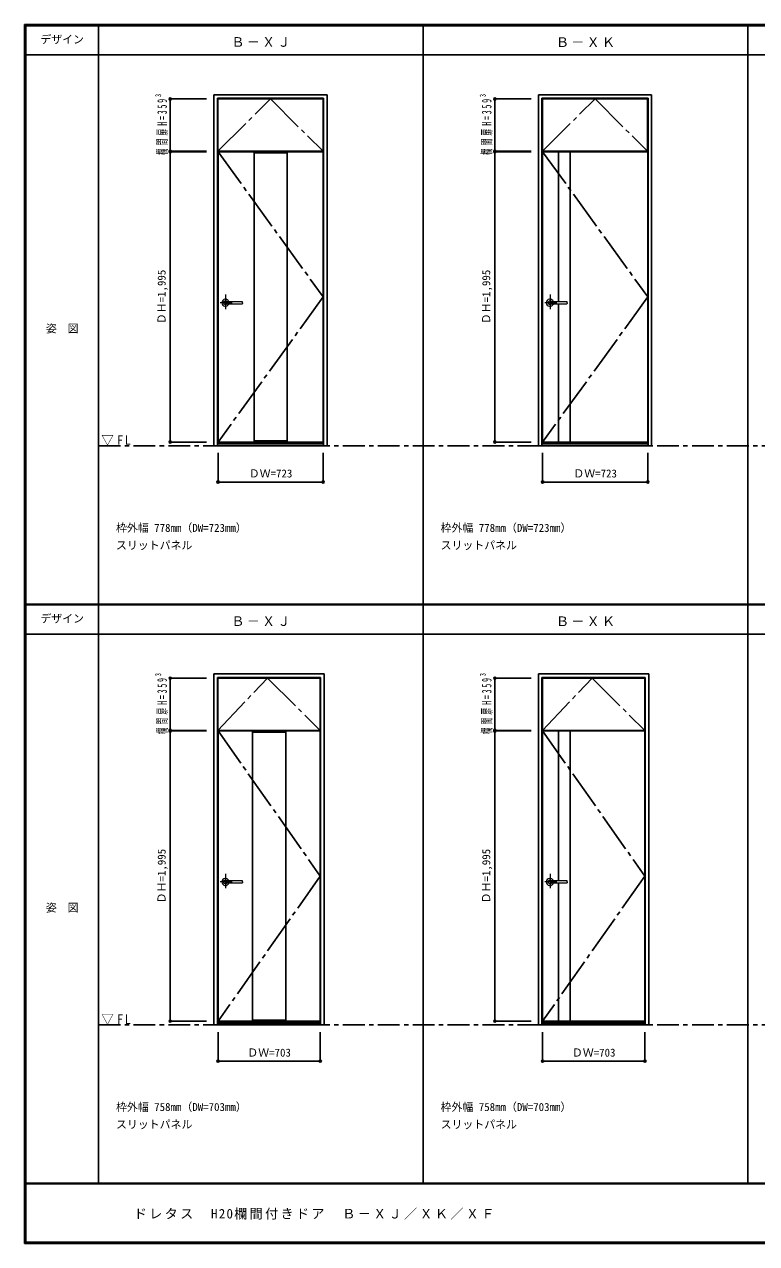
# Model space of a CAD drawing. Units: millimetres, scale not verified. Extents: x -6000 to 5700, y -4307 to 4260.
# Drawn here: x -6000 to -966, y -4205 to 4175 of the extents above; entities that cross this region are included whole.
import ezdxf
from ezdxf.enums import TextEntityAlignment as Align

# ---------------------------------------------------------------- set-up
doc = ezdxf.new("R2010")
doc.units = ezdxf.units.MM
doc.header["$LTSCALE"] = 30
doc.header["$PDMODE"] = 32
doc.header["$PDSIZE"] = 15
doc.linetypes.add('CHAIN1', pattern=[8, 5, -1, 1, -1])
doc.linetypes.add('CHAIN2', pattern=[12, 9, -1, 1, -1])
for name, color, linetype in [('0-1_通り芯', 7, 'CHAIN1'), ('0-2_扉', 3, 'Continuous'), ('0-3_仕上げ', 3, 'Continuous'), ('0-4_枠', 3, 'Continuous'), ('0-7', 7, 'CHAIN2'), ('0-A_文字', 7, 'Continuous'), ('0-B_寸法', 7, 'Continuous'), ('F-1_枠', 6, 'Continuous'), ('F-A_文字', 7, 'Continuous')]:
    doc.layers.add(name, color=color, linetype=linetype)
doc.layers.add('0-5_レバー', color=7, linetype='Continuous', lineweight=18)
doc.styles.add('ＭＳ ゴシック', font='')
doc.styles.get('ＭＳ ゴシック').set_extended_font_data('MS Gothic')

msp = doc.modelspace()

# ---------------------------------------------------------------- linework, layer by layer
at = {"layer": '0-1_通り芯'}
for p, q in [((-5490, 1279.25), (1204.8, 1279.25)), ((-5490, -2701.25), (1204.8, -2701.25))]:
    msp.add_line(p, q, dxfattribs=at)
at = {"layer": '0-2_扉'}
for p, q in [((-4669.9, 3662.25), (-3946.9, 3662.25)), ((-4669.9, 3303.25), (-4669.9, 3662.25)), ((-3946.9, 3303.25), (-3946.9, 3662.25)), ((-2438.3, 3662.25), (-1715.3, 3662.25)), ((-2438.3, 3303.25), (-2438.3, 3662.25)), ((-1715.3, 3303.25), (-1715.3, 3662.25)), ((-4669.9, 3303.25), (-3946.9, 3303.25)), ((-4668.4, 3299.25), (-3945.4, 3299.25)), ((-4668.4, 1304.25), (-4668.4, 3299.25)), ((-3945.4, 1304.25), (-3945.4, 3299.25)), ((-2438.3, 3303.25), (-1715.3, 3303.25)), ((-2436.8, 3299.25), (-1713.8, 3299.25)), ((-2436.8, 1304.25), (-2436.8, 3299.25)), ((-1713.8, 1304.25), (-1713.8, 3299.25)), ((-4668.4, 1304.25), (-3945.4, 1304.25)), ((-2436.8, 1304.25), (-1713.8, 1304.25)), ((-4669.9, -318.25), (-3966.9, -318.25)), ((-4669.9, -677.25), (-4669.9, -318.25)), ((-3966.9, -677.25), (-3966.9, -318.25)), ((-2438.3, -318.25), (-1735.3, -318.25)), ((-2438.3, -677.25), (-2438.3, -318.25)), ((-1735.3, -677.25), (-1735.3, -318.25)), ((-4669.9, -677.25), (-3966.9, -677.25)), ((-4668.4, -681.25), (-3965.4, -681.25)), ((-4668.4, -2676.25), (-4668.4, -681.25)), ((-3965.4, -2676.25), (-3965.4, -681.25)), ((-2438.3, -677.25), (-1735.3, -677.25)), ((-2436.8, -681.25), (-1733.8, -681.25)), ((-2436.8, -2676.25), (-2436.8, -681.25)), ((-1733.8, -2676.25), (-1733.8, -681.25)), ((-4668.4, -2676.25), (-3965.4, -2676.25)), ((-2436.8, -2676.25), (-1733.8, -2676.25))]:
    msp.add_line(p, q, dxfattribs=at)
at = {"layer": '0-3_仕上げ'}
for p, q in [((-4420.9, 3299.25), (-4420.9, 1304.25)), ((-4192.9, 3299.25), (-4192.9, 1304.25)), ((-2326.8, 2268.75), (-2326.8, 3299.25)), ((-2246.8, 1304.25), (-2246.8, 3299.25)), ((-2326.8, 1304.25), (-2326.8, 2254.75)), ((-4430.9, -681.25), (-4430.9, -2676.25)), ((-4202.9, -681.25), (-4202.9, -2676.25)), ((-2326.8, -1711.75), (-2326.8, -681.25)), ((-2246.8, -2676.25), (-2246.8, -681.25)), ((-2326.8, -2676.25), (-2326.8, -1725.75))]:
    msp.add_line(p, q, dxfattribs=at)
at = {"layer": '0-3_仕上げ', "color": 7}
for p, q in [((-4420.9, 3291.25), (-4192.9, 3291.25)), ((-4420.9, 1312.25), (-4192.9, 1312.25)), ((-4430.9, -689.25), (-4202.9, -689.25)), ((-4430.9, -2668.25), (-4202.9, -2668.25))]:
    msp.add_line(p, q, dxfattribs=at)
at = {"layer": '0-4_枠'}
for p, q in [((-4697.4, 3691.25), (-3919.4, 3691.25)), ((-4697.4, 1279.25), (-4697.4, 3691.25)), ((-3919.4, 1279.25), (-3919.4, 3691.25)), ((-2465.8, 3691.25), (-1687.8, 3691.25)), ((-2465.8, 1279.25), (-2465.8, 3691.25)), ((-1687.8, 1279.25), (-1687.8, 3691.25)), ((-4673.4, 3667.25), (-3943.4, 3667.25)), ((-4673.4, 1279.25), (-4673.4, 3667.25)), ((-3943.4, 1279.25), (-3943.4, 3667.25)), ((-2441.8, 3667.25), (-1711.8, 3667.25)), ((-2441.8, 1279.25), (-2441.8, 3667.25)), ((-1711.8, 1279.25), (-1711.8, 3667.25)), ((-4697.4, 1279.25), (-3919.4, 1279.25)), ((-4673.4, 1294.25), (-3943.4, 1294.25)), ((-4673.4, 1291.25), (-3943.4, 1291.25)), ((-2465.8, 1279.25), (-1687.8, 1279.25)), ((-2441.8, 1294.25), (-1711.8, 1294.25)), ((-2441.8, 1291.25), (-1711.8, 1291.25)), ((-4697.4, -289.25), (-3939.4, -289.25)), ((-4697.4, -2701.25), (-4697.4, -289.25)), ((-4673.4, -313.25), (-3963.4, -313.25)), ((-4673.4, -2701.25), (-4673.4, -313.25)), ((-3963.4, -2701.25), (-3963.4, -313.25)), ((-3939.4, -2701.25), (-3939.4, -289.25)), ((-2465.8, -289.25), (-1707.8, -289.25)), ((-2465.8, -2701.25), (-2465.8, -289.25)), ((-2441.8, -313.25), (-1731.8, -313.25)), ((-2441.8, -2701.25), (-2441.8, -313.25)), ((-1731.8, -2701.25), (-1731.8, -313.25)), ((-1707.8, -2701.25), (-1707.8, -289.25)), ((-4697.4, -2701.25), (-3939.4, -2701.25)), ((-4673.4, -2686.25), (-3963.4, -2686.25)), ((-4673.4, -2689.25), (-3963.4, -2689.25)), ((-2465.8, -2701.25), (-1707.8, -2701.25)), ((-2441.8, -2686.25), (-1731.8, -2686.25)), ((-2441.8, -2689.25), (-1731.8, -2689.25))]:
    msp.add_line(p, q, dxfattribs=at)
at = {"layer": '0-5_レバー', "color": 4, "linetype": 'CHAIN1'}
for p, q in [((-4617.9, 2318.21), (-4617.9, 2218.36)), ((-2386.3, 2318.21), (-2386.3, 2218.36)), ((-4571.1, 2261.75), (-4654.12, 2261.75)), ((-2339.5, 2261.75), (-2422.52, 2261.75)), ((-4617.9, -1662.29), (-4617.9, -1762.14)), ((-2386.3, -1662.29), (-2386.3, -1762.14)), ((-4571.1, -1718.75), (-4654.12, -1718.75)), ((-2339.5, -1718.75), (-2422.52, -1718.75))]:
    msp.add_line(p, q, dxfattribs=at)
at = {"layer": '0-5_レバー'}
for p, q in [((-4500.9, 2261.75), (-4500.9, 2267.24)), ((-2269.3, 2261.75), (-2269.3, 2267.24)), ((-4500.9, 2261.75), (-4500.9, 2256.25)), ((-2269.3, 2261.75), (-2269.3, 2256.25)), ((-4500.9, -1718.75), (-4500.9, -1713.26)), ((-4500.9, -1718.75), (-4500.9, -1724.25)), ((-2269.3, -1718.75), (-2269.3, -1713.26)), ((-2269.3, -1718.75), (-2269.3, -1724.25))]:
    msp.add_line(p, q, dxfattribs=at)
for points in [[(-4607.95, 2268.74), (-4608.71, 2269.53), (-4610.68, 2270.9), (-4612.93, 2271.91), (-4615.36, 2272.54), (-4617.9, 2272.75), (-4620.44, 2272.54), (-4622.88, 2271.91), (-4625.12, 2270.9), (-4627.09, 2269.53), (-4628.71, 2267.86), (-4629.91, 2265.96), (-4630.65, 2263.9), (-4630.9, 2261.75), (-4630.65, 2259.6), (-4629.91, 2257.54), (-4628.71, 2255.64), (-4627.09, 2253.97), (-4625.12, 2252.6), (-4622.88, 2251.59), (-4620.44, 2250.96), (-4617.9, 2250.75), (-4615.36, 2250.96), (-4612.93, 2251.59), (-4610.68, 2252.6), (-4608.71, 2253.97), (-4607.95, 2254.76)], [(-4502.4, 2268.75), (-4512.13, 2268.75), (-4522.31, 2268.75), (-4531.91, 2268.75), (-4540.9, 2268.75), (-4549.31, 2268.75), (-4557.12, 2268.75), (-4563.94, 2268.75), (-4570.24, 2268.75), (-4576.01, 2268.75), (-4581.25, 2268.75), (-4586.04, 2268.75), (-4590.7, 2268.75), (-4594.9, 2268.75), (-4598.65, 2268.75), (-4600.65, 2268.75), (-4602.5, 2268.75), (-4604.51, 2268.74), (-4606.92, 2268.74), (-4608.41, 2268.74), (-4609.95, 2268.74), (-4611.47, 2268.74), (-4612.57, 2268.74), (-4613.03, 2268.74), (-4613.03, 2268.73)], [(-4502.4, 2268.75), (-4511.48, 2268.75), (-4511.88, 2268.75)], [(-2376.35, 2268.74), (-2377.11, 2269.53), (-2379.08, 2270.9), (-2381.33, 2271.91), (-2383.76, 2272.54), (-2386.3, 2272.75), (-2388.84, 2272.54), (-2391.28, 2271.91), (-2393.52, 2270.9), (-2395.49, 2269.53), (-2397.11, 2267.86), (-2398.31, 2265.96), (-2399.05, 2263.9), (-2399.3, 2261.75), (-2399.05, 2259.6), (-2398.31, 2257.54), (-2397.11, 2255.64), (-2395.49, 2253.97), (-2393.52, 2252.6), (-2391.28, 2251.59), (-2388.84, 2250.96), (-2386.3, 2250.75), (-2383.76, 2250.96), (-2381.33, 2251.59), (-2379.08, 2252.6), (-2377.11, 2253.97), (-2376.35, 2254.76)], [(-2270.8, 2268.75), (-2280.53, 2268.75), (-2290.71, 2268.75), (-2300.31, 2268.75), (-2309.3, 2268.75), (-2317.71, 2268.75), (-2325.52, 2268.75), (-2332.34, 2268.75), (-2338.64, 2268.75), (-2344.41, 2268.75), (-2349.65, 2268.75), (-2354.44, 2268.75), (-2359.1, 2268.75), (-2363.3, 2268.75), (-2367.05, 2268.75), (-2369.05, 2268.75), (-2370.9, 2268.75), (-2372.91, 2268.74), (-2375.32, 2268.74), (-2376.81, 2268.74), (-2378.35, 2268.74), (-2379.87, 2268.74), (-2380.97, 2268.74), (-2381.43, 2268.74), (-2381.43, 2268.73)], [(-2270.8, 2268.75), (-2279.88, 2268.75), (-2280.28, 2268.75)], [(-4612.88, 2254.76), (-4612.75, 2254.76), (-4612.31, 2254.76), (-4611.59, 2254.76), (-4610.57, 2254.76), (-4609.31, 2254.76), (-4607.96, 2254.76), (-4605.1, 2254.76), (-4602.12, 2254.75), (-4599.1, 2254.75), (-4596.06, 2254.75), (-4593, 2254.75), (-4589.91, 2254.75), (-4585.91, 2254.75), (-4581.5, 2254.75), (-4576.53, 2254.75), (-4571, 2254.75), (-4564.91, 2254.75), (-4558.26, 2254.75), (-4551.05, 2254.75), (-4542.46, 2254.75), (-4533.2, 2254.75), (-4523.27, 2254.75), (-4512.65, 2254.75), (-4502.4, 2254.75)], [(-2381.28, 2254.76), (-2381.15, 2254.76), (-2380.71, 2254.76), (-2379.99, 2254.76), (-2378.97, 2254.76), (-2377.71, 2254.76), (-2376.36, 2254.76), (-2373.5, 2254.76), (-2370.52, 2254.75), (-2367.5, 2254.75), (-2364.46, 2254.75), (-2361.4, 2254.75), (-2358.31, 2254.75), (-2354.31, 2254.75), (-2349.9, 2254.75), (-2344.93, 2254.75), (-2339.4, 2254.75), (-2333.31, 2254.75), (-2326.66, 2254.75), (-2319.45, 2254.75), (-2310.87, 2254.75), (-2301.6, 2254.75), (-2291.67, 2254.75), (-2281.05, 2254.75), (-2270.8, 2254.75)], [(-4607.95, -1711.76), (-4608.71, -1710.97), (-4610.68, -1709.6), (-4612.93, -1708.59), (-4615.36, -1707.96), (-4617.9, -1707.75), (-4620.44, -1707.96), (-4622.88, -1708.59), (-4625.12, -1709.6), (-4627.09, -1710.97), (-4628.71, -1712.64), (-4629.91, -1714.54), (-4630.65, -1716.6), (-4630.9, -1718.75), (-4630.65, -1720.9), (-4629.91, -1722.96), (-4628.71, -1724.86), (-4627.09, -1726.53), (-4625.12, -1727.9), (-4622.88, -1728.91), (-4620.44, -1729.54), (-4617.9, -1729.75), (-4615.36, -1729.54), (-4612.93, -1728.91), (-4610.68, -1727.9), (-4608.71, -1726.53), (-4607.95, -1725.74)], [(-4502.4, -1711.75), (-4512.13, -1711.75), (-4522.31, -1711.75), (-4531.91, -1711.75), (-4540.9, -1711.75), (-4549.31, -1711.75), (-4557.12, -1711.75), (-4563.94, -1711.75), (-4570.24, -1711.75), (-4576.01, -1711.75), (-4581.25, -1711.75), (-4586.04, -1711.75), (-4590.7, -1711.75), (-4594.9, -1711.75), (-4598.65, -1711.75), (-4600.65, -1711.75), (-4602.5, -1711.75), (-4604.51, -1711.76), (-4606.92, -1711.76), (-4608.41, -1711.76), (-4609.95, -1711.76), (-4611.47, -1711.76), (-4612.57, -1711.76), (-4613.03, -1711.76), (-4613.03, -1711.77)], [(-4612.88, -1725.74), (-4612.75, -1725.74), (-4612.31, -1725.74), (-4611.59, -1725.74), (-4610.57, -1725.74), (-4609.31, -1725.74), (-4607.96, -1725.74), (-4605.1, -1725.74), (-4602.12, -1725.75), (-4599.1, -1725.75), (-4596.06, -1725.75), (-4593, -1725.75), (-4589.91, -1725.75), (-4585.91, -1725.75), (-4581.5, -1725.75), (-4576.53, -1725.75), (-4571, -1725.75), (-4564.91, -1725.75), (-4558.26, -1725.75), (-4551.05, -1725.75), (-4542.46, -1725.75), (-4533.2, -1725.75), (-4523.27, -1725.75), (-4512.65, -1725.75), (-4502.4, -1725.75)], [(-4502.4, -1711.75), (-4511.48, -1711.75), (-4511.88, -1711.75)], [(-2376.35, -1711.76), (-2377.11, -1710.97), (-2379.08, -1709.6), (-2381.33, -1708.59), (-2383.76, -1707.96), (-2386.3, -1707.75), (-2388.84, -1707.96), (-2391.28, -1708.59), (-2393.52, -1709.6), (-2395.49, -1710.97), (-2397.11, -1712.64), (-2398.31, -1714.54), (-2399.05, -1716.6), (-2399.3, -1718.75), (-2399.05, -1720.9), (-2398.31, -1722.96), (-2397.11, -1724.86), (-2395.49, -1726.53), (-2393.52, -1727.9), (-2391.28, -1728.91), (-2388.84, -1729.54), (-2386.3, -1729.75), (-2383.76, -1729.54), (-2381.33, -1728.91), (-2379.08, -1727.9), (-2377.11, -1726.53), (-2376.35, -1725.74)], [(-2270.8, -1711.75), (-2280.53, -1711.75), (-2290.71, -1711.75), (-2300.31, -1711.75), (-2309.3, -1711.75), (-2317.71, -1711.75), (-2325.52, -1711.75), (-2332.34, -1711.75), (-2338.64, -1711.75), (-2344.41, -1711.75), (-2349.65, -1711.75), (-2354.44, -1711.75), (-2359.1, -1711.75), (-2363.3, -1711.75), (-2367.05, -1711.75), (-2369.05, -1711.75), (-2370.9, -1711.75), (-2372.91, -1711.76), (-2375.32, -1711.76), (-2376.81, -1711.76), (-2378.35, -1711.76), (-2379.87, -1711.76), (-2380.97, -1711.76), (-2381.43, -1711.76), (-2381.43, -1711.77)], [(-2381.28, -1725.74), (-2381.15, -1725.74), (-2380.71, -1725.74), (-2379.99, -1725.74), (-2378.97, -1725.74), (-2377.71, -1725.74), (-2376.36, -1725.74), (-2373.5, -1725.74), (-2370.52, -1725.75), (-2367.5, -1725.75), (-2364.46, -1725.75), (-2361.4, -1725.75), (-2358.31, -1725.75), (-2354.31, -1725.75), (-2349.9, -1725.75), (-2344.93, -1725.75), (-2339.4, -1725.75), (-2333.31, -1725.75), (-2326.66, -1725.75), (-2319.45, -1725.75), (-2310.86, -1725.75), (-2301.6, -1725.75), (-2291.67, -1725.75), (-2281.05, -1725.75), (-2270.8, -1725.75)], [(-2270.8, -1711.75), (-2279.88, -1711.75), (-2280.28, -1711.75)]]:
    msp.add_lwpolyline(points, dxfattribs=at)
for centre, radius, start, end in [((-4617.9, 2261.75), 24.55, 16.59952, 343.36736), ((-4502.4, 2267.25), 1.5, 0.00847, 89.9163), ((-4502.4, 2267.25), 1.5, 360, 90.17419), ((-2386.3, 2261.75), 24.55, 16.59952, 343.36736), ((-2270.8, 2267.25), 1.5, 0.00847, 89.9163), ((-2270.8, 2267.25), 1.5, 360, 90.17419), ((-4502.4, 2256.25), 1.5, 270.16419, 0), ((-4502.4, 2256.25), 1.5, 269.91059, 359.99153), ((-2270.8, 2256.25), 1.5, 270.16419, 0), ((-2270.8, 2256.25), 1.5, 269.91059, 359.99153), ((-4617.9, -1718.75), 24.55, 16.59952, 343.36736), ((-4502.4, -1713.25), 1.5, 0.00847, 89.9163), ((-4502.4, -1713.25), 1.5, 360, 90.17419), ((-4502.4, -1724.25), 1.5, 270.16419, 0), ((-4502.4, -1724.25), 1.5, 269.91059, 359.99153), ((-2386.3, -1718.75), 24.55, 16.59952, 343.36736), ((-2270.8, -1713.25), 1.5, 0.00847, 89.9163), ((-2270.8, -1713.25), 1.5, 360, 90.17419), ((-2270.8, -1724.25), 1.5, 270.16419, 0), ((-2270.8, -1724.25), 1.5, 269.91059, 359.99153)]:
    msp.add_arc(centre, radius, start, end, dxfattribs=at)
at = {"layer": '0-7'}
for p, q in [((-4669.9, 3303.25), (-4308.4, 3662.25)), ((-4308.4, 3662.25), (-3946.9, 3303.25)), ((-2438.3, 3303.25), (-2076.8, 3662.25)), ((-2076.8, 3662.25), (-1715.3, 3303.25)), ((-4669.9, -677.25), (-4328.4, -318.25)), ((-4328.4, -318.25), (-3966.9, -677.25)), ((-2438.3, -677.25), (-2096.8, -318.25)), ((-2096.8, -318.25), (-1735.3, -677.25))]:
    msp.add_line(p, q, dxfattribs=at)
for points in [[(-4668.4, 3299.25), (-3945.4, 2301.75), (-4668.4, 1304.25)], [(-2436.8, 3299.25), (-1713.8, 2301.75), (-2436.8, 1304.25)], [(-4668.4, -681.25), (-3965.4, -1678.75), (-4668.4, -2676.25)], [(-2436.8, -681.25), (-1733.8, -1678.75), (-2436.8, -2676.25)]]:
    msp.add_lwpolyline(points, dxfattribs=at)
at = {"layer": '0-B_寸法', "color": 4}
for p, q in [((-4997.4, 3662.25), (-4747.4, 3662.25)), ((-4997.4, 3303.25), (-4997.4, 3662.25)), ((-2765.8, 3662.25), (-2515.8, 3662.25)), ((-2765.8, 3303.25), (-2765.8, 3662.25)), ((-4997.4, 3303.25), (-4747.4, 3303.25)), ((-4997.4, 3299.25), (-4997.4, 1304.25)), ((-4997.4, 3299.25), (-4747.4, 3299.25)), ((-2765.8, 3303.25), (-2515.8, 3303.25)), ((-2765.8, 3299.25), (-2765.8, 1304.25)), ((-2765.8, 3299.25), (-2515.8, 3299.25)), ((-4997.4, 1304.25), (-4747.4, 1304.25)), ((-2765.8, 1304.25), (-2515.8, 1304.25)), ((-4668.4, 1029.25), (-4668.4, 1229.25)), ((-2436.8, 1029.25), (-2436.8, 1229.25)), ((-4997.4, -318.25), (-4747.4, -318.25)), ((-4997.4, -677.25), (-4997.4, -318.25)), ((-2765.8, -318.25), (-2515.8, -318.25)), ((-2765.8, -677.25), (-2765.8, -318.25)), ((-4997.4, -677.25), (-4747.4, -677.25)), ((-4997.4, -681.25), (-4997.4, -2676.25)), ((-4997.4, -681.25), (-4747.4, -681.25)), ((-2765.8, -677.25), (-2515.8, -677.25)), ((-2765.8, -681.25), (-2765.8, -2676.25)), ((-2765.8, -681.25), (-2515.8, -681.25)), ((-4997.4, -2676.25), (-4747.4, -2676.25)), ((-2765.8, -2676.25), (-2515.8, -2676.25)), ((-4668.4, -2951.25), (-4668.4, -2751.25)), ((-2436.8, -2951.25), (-2436.8, -2751.25))]:
    msp.add_line(p, q, dxfattribs=at)
for points in [[(-4668.4, 1029.25), (-3945.4, 1029.25), (-3945.4, 1229.25)], [(-2436.8, 1029.25), (-1713.8, 1029.25), (-1713.8, 1229.25)], [(-4668.4, -2951.25), (-3965.4, -2951.25), (-3965.4, -2751.25)], [(-2436.8, -2951.25), (-1733.8, -2951.25), (-1733.8, -2751.25)]]:
    msp.add_lwpolyline(points, dxfattribs=at)
at = {"layer": '0-B_寸法'}
for p in [(-4997.4, 3662.25), (-2765.8, 3662.25), (-4997.4, 3303.25), (-4997.4, 3299.25), (-2765.8, 3303.25), (-2765.8, 3299.25), (-4997.4, 1304.25), (-2765.8, 1304.25), (-4668.4, 1029.25), (-3945.4, 1029.25), (-2436.8, 1029.25), (-1713.8, 1029.25), (-4997.4, -318.25), (-2765.8, -318.25), (-4997.4, -677.25), (-2765.8, -677.25), (-4997.4, -681.25), (-2765.8, -681.25), (-4997.4, -2676.25), (-2765.8, -2676.25), (-4668.4, -2951.25), (-3965.4, -2951.25), (-2436.8, -2951.25), (-1733.8, -2951.25)]:
    msp.add_point(p, dxfattribs=at)
at = {"layer": 'F-1_枠'}
for p, q in [((-6000, 4175), (5700, 4175)), ((-6000, 4175), (-6000, -4205)), ((-6000, 4170), (5700, 4170)), ((-6000, 4165), (5700, 4165)), ((-5995, 4175), (-5995, -4205)), ((-5990, 4175), (-5990, -4205)), ((-5490, 4175), (-5490, -3790)), ((-3258.4, 4175), (-3258.4, -3790)), ((-1026.8, 4175), (-1026.8, -3790)), ((-6000, 3965), (5700, 3965)), ((-6000, 190.5), (5700, 190.5)), ((-6000, 187.5), (5700, 187.5)), ((-6000, 184.5), (5700, 184.5)), ((-6000, -15.5), (5700, -15.5)), ((5700, -3790), (-6000, -3790)), ((5700, -3795), (-6000, -3795)), ((5700, -4195), (-6000, -4195)), ((5700, -4200), (-6000, -4200)), ((5700, -4205), (-6000, -4205))]:
    msp.add_line(p, q, dxfattribs=at)

# ---------------------------------------------------------------- texts
at = {"layer": '0-A_文字', "style": 'ＭＳ ゴシック'}
for s, p in [('枠外幅 778mm（DW=723mm）', (-5370, 670.5)), ('枠外幅 778mm（DW=723mm）', (-3138.4, 670.5)), ('スリットパネル', (-5370, 550.5)), ('スリットパネル', (-3138.4, 550.5)), ('枠外幅 758mm（DW=703mm）', (-5370, -3310)), ('枠外幅 758mm（DW=703mm）', (-3138.4, -3310)), ('スリットパネル', (-5370, -3430)), ('スリットパネル', (-3138.4, -3430))]:
    msp.add_text(s, height=54.99, dxfattribs=at).set_placement(p, align=Align.BOTTOM_LEFT)
at = {"layer": '0-A_文字', "char_height": 65.98, "attachment_point": 7, "style": 'ＭＳ ゴシック'}
for s, insert in [('\\T1.17;Ｂ－ＸＪ', (-4576.7, 4020)), ('\\T1.17;Ｂ－ＸＫ', (-2345.1, 4020)), ('\\T1.26;\\W0.95;▽FL', (-5471.25, 1279.25)), ('\\T1.17;Ｂ－ＸＪ', (-4576.7, 39.5)), ('\\T1.17;Ｂ－ＸＫ', (-2345.1, 39.5)), ('\\T1.26;\\W0.95;▽FL', (-5471.25, -2701.25))]:
    msp.add_mtext(s, dxfattribs=dict(at, insert=insert))
at = {"layer": '0-B_寸法', "style": 'ＭＳ ゴシック'}
for p in [(-5012.4, 2114.25), (-2780.8, 2114.25), (-5012.4, -1866.25), (-2780.8, -1866.25)]:
    msp.add_text('ＤＨ=1,995', height=54.99, rotation=90, dxfattribs=at).set_placement(p, align=Align.BOTTOM_LEFT)
for s, p in [('ＤＷ=723', (-4457.4, 1044.25)), ('ＤＷ=723', (-2225.8, 1044.25)), ('ＤＷ=703', (-4467.4, -2936.25)), ('ＤＷ=703', (-2235.8, -2936.25))]:
    msp.add_text(s, height=54.99, dxfattribs=at).set_placement(p, align=Align.BOTTOM_LEFT)
at = {"layer": '0-B_寸法', "char_height": 65.98, "attachment_point": 7, "rotation": 90, "style": 'ＭＳ ゴシック'}
for insert in [(-5012.4, 3276.5), (-2780.8, 3276.5), (-5012.4, -704), (-2780.8, -704)]:
    msp.add_mtext('\\T1.46;\\W0.5;欄間扉H=359³', dxfattribs=dict(at, insert=insert))
at = {"layer": 'F-A_文字', "style": 'ＭＳ ゴシック'}
for s, p in [('デザイン', (-5890, 4027.5)), ('姿\u3000図', (-5852.5, 2040.25)), ('デザイン', (-5890, 47)), ('姿\u3000図', (-5852.5, -1940.25))]:
    msp.add_text(s, height=54.99, dxfattribs=at).set_placement(p, align=Align.BOTTOM_LEFT)
at = {"layer": 'F-A_文字', "insert": (-5247.55, -4040), "char_height": 65.98, "attachment_point": 7, "style": 'ＭＳ ゴシック'}
msp.add_mtext('\\T1.18;ドレタス\u3000H20欄間付きドア\u3000Ｂ－ＸＪ／ＸＫ／ＸＦ', dxfattribs=at)

doc.saveas('drawing.dxf')
